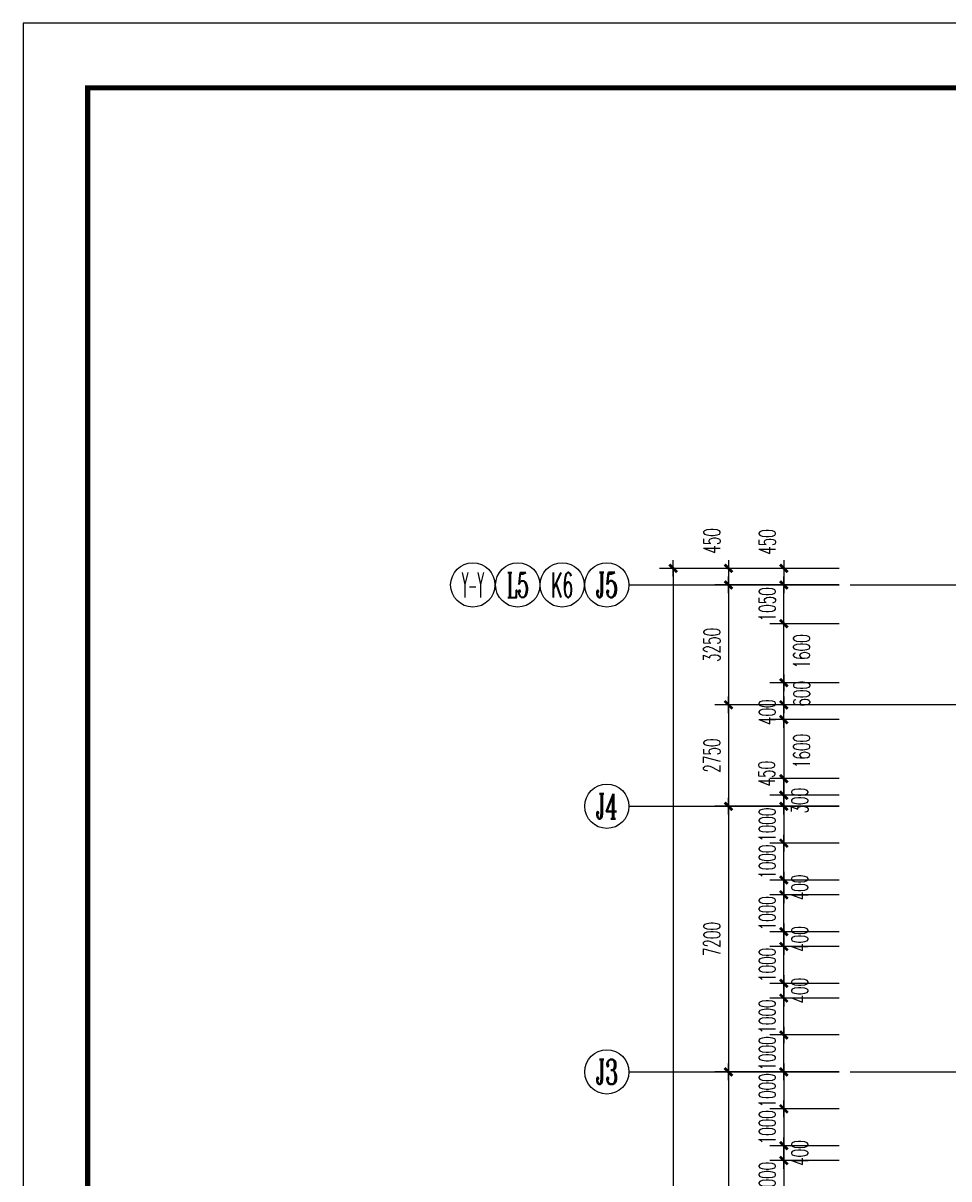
# Model space of a CAD drawing. Extents: x 1575758 to 1999219, y -897052 to -636879.
# Drawn here: x 1719245 to 1744357, y -780073 to -748741 of the extents above; entities that cross this region are included whole.
import ezdxf
from ezdxf.enums import TextEntityAlignment as Align

# ---------------------------------------------------------------- set-up
doc = ezdxf.new("R2010")
doc.units = 0
doc.header["$LTSCALE"] = 1500
doc.header["$MEASUREMENT"] = 0
doc.layers.get('0').update_dxf_attribs({"linetype": 'CONTINUOUS', "lineweight": 5})
doc.layers.get('DEFPOINTS').update_dxf_attribs({"linetype": 'CONTINUOUS', "lineweight": 5})
for name, color, linetype, lineweight in [('AXIS', 7, 'CONTINUOUS', 5), ('AXIS_TEXT', 7, 'CONTINUOUS', 5), ('PUB_DIM', 7, 'CONTINUOUS', 5)]:
    doc.layers.add(name, color=color, linetype=linetype, lineweight=lineweight)
doc.styles.add('COMPLEX', font='COMPLEX')
doc.styles.add('DIM_FONT', font='romans.shx', dxfattribs={"width": 0.6})
doc.dimstyles.new('NORMAL', dxfattribs={"dimscale": 1.5, "dimtxt": 300, "dimasz": 1, "dimexe": 250, "dimexo": 300, "dimgap": 150, "dimtad": 1, "dimdec": 0, "dimdsep": 46, "dimtxsty": 'DIM_FONT', "dimblk1": '_DIMX', "dimblk2": '_DIMX', "dimsah": 1, "dimcen": 2.5, "dimdle": 0.3, "dimclrd": 256, "dimclre": 256, "dimclrt": 256, "dimadec": 0, "dimazin": 0, "dimtfac": 1, "dimtdec": 0, "dimtix": 1, "dimtmove": 2, "dimatfit": 3, "dimldrblk": '_DIMX', "dimfxl": 1, "dimtvp": 1, "dimtolj": 1, "dimtzin": 0, "dimlwd": -1, "dimlwe": -1, "dimarcsym": 0})

# ---------------------------------------------------------------- blocks, each defined once
blk = doc.blocks.new('_AXISO')
blk.add_circle((0, 0), 0.5)
at = {"layer": 'AXIS_TEXT', "style": 'COMPLEX', "width": 1.041667}
blk.add_attdef('A', text='', height=0.56, dxfattribs=at).set_placement((-0.25, -0.28), (0.25, -0.28), align=Align.FIT)
blk = doc.blocks.new('_DIMX')
blk.add_line((-150, 0), (150, 0))
at = {"const_width": 50}
blk.add_lwpolyline([(-70, -70), (70, 70)], dxfattribs=at)
blk = doc.blocks.new('*D2069')
at = {"layer": 'DEFPOINTS', "color": 0, "lineweight": 5}
for p in [(1741829, -763972), (1738379, -767222), (1741829, -767222)]:
    blk.add_point(p, dxfattribs=at)
at = {"layer": 'PUB_DIM'}
for p, q in [((1741379, -763972), (1738004, -763972)), ((1738379, -763974), (1738379, -767221)), ((1741379, -767222), (1738004, -767222))]:
    blk.add_line(p, q, dxfattribs=at)
at = {"layer": 'PUB_DIM', "xscale": 1.5, "yscale": 1.5, "zscale": 1.5}
for p, rotation in [((1738379, -763972), 90), ((1738379, -767222), 270)]:
    blk.add_blockref('_DIMX', p, dxfattribs=dict(at, rotation=rotation))
at = {"layer": 'PUB_DIM', "insert": (1737929, -765597), "char_height": 450, "attachment_point": 5, "rotation": 90, "style": 'DIM_FONT'}
blk.add_mtext('\\A1;3250', dxfattribs=at)
blk = doc.blocks.new('*D2070')
at = {"layer": 'DEFPOINTS', "color": 0, "lineweight": 5}
for p in [(1741829, -769972), (1738379, -777172), (1741829, -777172)]:
    blk.add_point(p, dxfattribs=at)
at = {"layer": 'PUB_DIM'}
for p, q in [((1741379, -769972), (1738004, -769972)), ((1738379, -769974), (1738379, -777171)), ((1741379, -777172), (1738004, -777172))]:
    blk.add_line(p, q, dxfattribs=at)
at = {"layer": 'PUB_DIM', "xscale": 1.5, "yscale": 1.5, "zscale": 1.5}
for p, rotation in [((1738379, -769972), 90), ((1738379, -777172), 270)]:
    blk.add_blockref('_DIMX', p, dxfattribs=dict(at, rotation=rotation))
at = {"layer": 'PUB_DIM', "insert": (1737929, -773572), "char_height": 450, "attachment_point": 5, "rotation": 90, "style": 'DIM_FONT'}
blk.add_mtext('\\A1;7200', dxfattribs=at)
blk = doc.blocks.new('*D2071')
at = {"layer": 'DEFPOINTS', "color": 0, "lineweight": 5}
for p in [(1741829, -777172), (1738379, -784372), (1741829, -784372)]:
    blk.add_point(p, dxfattribs=at)
at = {"layer": 'PUB_DIM'}
for p, q in [((1741379, -777172), (1738004, -777172)), ((1738379, -777174), (1738379, -784371)), ((1741379, -784372), (1738004, -784372))]:
    blk.add_line(p, q, dxfattribs=at)
at = {"layer": 'PUB_DIM', "xscale": 1.5, "yscale": 1.5, "zscale": 1.5}
for p, rotation in [((1738379, -777172), 90), ((1738379, -784372), 270)]:
    blk.add_blockref('_DIMX', p, dxfattribs=dict(at, rotation=rotation))
at = {"layer": 'PUB_DIM', "insert": (1737929, -780772), "char_height": 450, "attachment_point": 5, "rotation": 90, "style": 'DIM_FONT'}
blk.add_mtext('\\A1;7200', dxfattribs=at)
blk = doc.blocks.new('*D2079')
at = {"layer": 'DEFPOINTS', "color": 0, "lineweight": 5}
for p in [(1741829, -767622), (1739879, -769222), (1741829, -769222)]:
    blk.add_point(p, dxfattribs=at)
at = {"layer": 'PUB_DIM'}
for p, q in [((1741379, -767622), (1739504, -767622)), ((1739879, -767624), (1739879, -769221)), ((1741379, -769222), (1739504, -769222))]:
    blk.add_line(p, q, dxfattribs=at)
at = {"layer": 'PUB_DIM', "xscale": 1.5, "yscale": 1.5, "zscale": 1.5}
for p, rotation in [((1739879, -767622), 90), ((1739879, -769222), 270)]:
    blk.add_blockref('_DIMX', p, dxfattribs=dict(at, rotation=rotation))
at = {"layer": 'PUB_DIM', "insert": (1740361, -768472), "char_height": 450, "attachment_point": 5, "rotation": 90, "style": 'DIM_FONT'}
blk.add_mtext('\\A1;1600', dxfattribs=at)
blk = doc.blocks.new('*D2080')
at = {"layer": 'DEFPOINTS', "color": 0, "lineweight": 5}
for p in [(1741829, -763522), (1739879, -763972), (1741829, -763972)]:
    blk.add_point(p, dxfattribs=at)
at = {"layer": 'PUB_DIM'}
for p, q in [((1741379, -763522), (1739504, -763522)), ((1739879, -763521), (1739879, -763519)), ((1739879, -763522), (1739879, -763972)), ((1741379, -763972), (1739504, -763972)), ((1739879, -763974), (1739879, -763975))]:
    blk.add_line(p, q, dxfattribs=at)
at = {"layer": 'PUB_DIM', "xscale": 1.5, "yscale": 1.5, "zscale": 1.5}
for p, rotation in [((1739879, -763522), 270), ((1739879, -763972), 90)]:
    blk.add_blockref('_DIMX', p, dxfattribs=dict(at, rotation=rotation))
at = {"layer": 'PUB_DIM', "insert": (1739429, -762807), "char_height": 450, "attachment_point": 5, "rotation": 90, "style": 'DIM_FONT'}
blk.add_mtext('\\A1;450', dxfattribs=at)
blk = doc.blocks.new('*D2081')
at = {"layer": 'DEFPOINTS', "color": 0, "lineweight": 5}
for p in [(1739879, -769222), (1741829, -769222), (1741829, -769672)]:
    blk.add_point(p, dxfattribs=at)
at = {"layer": 'PUB_DIM'}
for p, q in [((1741379, -769222), (1739504, -769222)), ((1739879, -769221), (1739879, -769219)), ((1739879, -769672), (1739879, -769222)), ((1741379, -769672), (1739504, -769672)), ((1739879, -769674), (1739879, -769675))]:
    blk.add_line(p, q, dxfattribs=at)
at = {"layer": 'PUB_DIM', "xscale": 1.5, "yscale": 1.5, "zscale": 1.5}
for p, rotation in [((1739879, -769222), 270), ((1739879, -769672), 90)]:
    blk.add_blockref('_DIMX', p, dxfattribs=dict(at, rotation=rotation))
at = {"layer": 'PUB_DIM', "insert": (1739414, -769089), "char_height": 450, "attachment_point": 5, "rotation": 90, "style": 'DIM_FONT'}
blk.add_mtext('\\A1;450', dxfattribs=at)
blk = doc.blocks.new('*D2085')
at = {"layer": 'DEFPOINTS', "color": 0, "lineweight": 5}
for p in [(1739879, -767222), (1741829, -767222), (1741829, -767622)]:
    blk.add_point(p, dxfattribs=at)
at = {"layer": 'PUB_DIM'}
for p, q in [((1741379, -767222), (1739504, -767222)), ((1739879, -767221), (1739879, -767219)), ((1739879, -767622), (1739879, -767222)), ((1741379, -767622), (1739504, -767622)), ((1739879, -767624), (1739879, -767625))]:
    blk.add_line(p, q, dxfattribs=at)
at = {"layer": 'PUB_DIM', "xscale": 1.5, "yscale": 1.5, "zscale": 1.5}
for p, rotation in [((1739879, -767222), 270), ((1739879, -767622), 90)]:
    blk.add_blockref('_DIMX', p, dxfattribs=dict(at, rotation=rotation))
at = {"layer": 'PUB_DIM', "insert": (1739429, -767422), "char_height": 450, "attachment_point": 5, "rotation": 90, "style": 'DIM_FONT'}
blk.add_mtext('\\A1;400', dxfattribs=at)
blk = doc.blocks.new('*D2086')
at = {"layer": 'DEFPOINTS', "color": 0, "lineweight": 5}
for p in [(1741829, -769672), (1739879, -769972), (1741829, -769972)]:
    blk.add_point(p, dxfattribs=at)
at = {"layer": 'PUB_DIM'}
for p, q in [((1741379, -769672), (1739504, -769672)), ((1739879, -769671), (1739879, -769669)), ((1739879, -769672), (1739879, -769972)), ((1741379, -769972), (1739504, -769972)), ((1739879, -769974), (1739879, -769975))]:
    blk.add_line(p, q, dxfattribs=at)
at = {"layer": 'PUB_DIM', "xscale": 1.5, "yscale": 1.5, "zscale": 1.5}
for p, rotation in [((1739879, -769672), 270), ((1739879, -769972), 90)]:
    blk.add_blockref('_DIMX', p, dxfattribs=dict(at, rotation=rotation))
at = {"layer": 'PUB_DIM', "insert": (1740311, -769822), "char_height": 450, "attachment_point": 5, "rotation": 90, "style": 'DIM_FONT'}
blk.add_mtext('\\A1;300', dxfattribs=at)
blk = doc.blocks.new('*D2094')
at = {"layer": 'DEFPOINTS', "color": 0, "lineweight": 5}
for p in [(1739879, -765022), (1741829, -765022), (1741829, -766622)]:
    blk.add_point(p, dxfattribs=at)
at = {"layer": 'PUB_DIM'}
for p, q in [((1741379, -765022), (1739504, -765022)), ((1739879, -766621), (1739879, -765024)), ((1741379, -766622), (1739504, -766622))]:
    blk.add_line(p, q, dxfattribs=at)
at = {"layer": 'PUB_DIM', "xscale": 1.5, "yscale": 1.5, "zscale": 1.5}
for p, rotation in [((1739879, -765022), 90), ((1739879, -766622), 270)]:
    blk.add_blockref('_DIMX', p, dxfattribs=dict(at, rotation=rotation))
at = {"layer": 'PUB_DIM', "insert": (1740361, -765772), "char_height": 450, "attachment_point": 5, "rotation": 90, "style": 'DIM_FONT'}
blk.add_mtext('\\A1;1600', dxfattribs=at)
blk = doc.blocks.new('*D2095')
at = {"layer": 'DEFPOINTS', "color": 0, "lineweight": 5}
for p in [(1739879, -770972), (1741829, -770972), (1741829, -771972)]:
    blk.add_point(p, dxfattribs=at)
at = {"layer": 'PUB_DIM'}
for p, q in [((1741379, -770972), (1739504, -770972)), ((1739879, -770971), (1739879, -770969)), ((1739879, -771972), (1739879, -770972)), ((1741379, -771972), (1739504, -771972)), ((1739879, -771974), (1739879, -771975))]:
    blk.add_line(p, q, dxfattribs=at)
at = {"layer": 'PUB_DIM', "xscale": 1.5, "yscale": 1.5, "zscale": 1.5}
for p, rotation in [((1739879, -770972), 270), ((1739879, -771972), 90)]:
    blk.add_blockref('_DIMX', p, dxfattribs=dict(at, rotation=rotation))
at = {"layer": 'PUB_DIM', "insert": (1739429, -771472), "char_height": 450, "attachment_point": 5, "rotation": 90, "style": 'DIM_FONT'}
blk.add_mtext('\\A1;1000', dxfattribs=at)
blk = doc.blocks.new('*D2096')
at = {"layer": 'DEFPOINTS', "color": 0, "lineweight": 5}
for p in [(1739879, -771972), (1741829, -771972), (1741829, -772372)]:
    blk.add_point(p, dxfattribs=at)
at = {"layer": 'PUB_DIM'}
for p, q in [((1741379, -771972), (1739504, -771972)), ((1739879, -771971), (1739879, -771969)), ((1739879, -772372), (1739879, -771972)), ((1741379, -772372), (1739504, -772372)), ((1739879, -772374), (1739879, -772375))]:
    blk.add_line(p, q, dxfattribs=at)
at = {"layer": 'PUB_DIM', "xscale": 1.5, "yscale": 1.5, "zscale": 1.5}
for p, rotation in [((1739879, -771972), 270), ((1739879, -772372), 90)]:
    blk.add_blockref('_DIMX', p, dxfattribs=dict(at, rotation=rotation))
at = {"layer": 'PUB_DIM', "insert": (1740311, -772172), "char_height": 450, "attachment_point": 5, "rotation": 90, "style": 'DIM_FONT'}
blk.add_mtext('\\A1;400', dxfattribs=at)
blk = doc.blocks.new('*D2097')
at = {"layer": 'DEFPOINTS', "color": 0, "lineweight": 5}
for p in [(1739879, -776172), (1741829, -776172), (1741829, -777172)]:
    blk.add_point(p, dxfattribs=at)
at = {"layer": 'PUB_DIM'}
for p, q in [((1741379, -776172), (1739504, -776172)), ((1739879, -776170), (1739879, -776169)), ((1739879, -777172), (1739879, -776172)), ((1741379, -777172), (1739504, -777172)), ((1739879, -777174), (1739879, -777175))]:
    blk.add_line(p, q, dxfattribs=at)
at = {"layer": 'PUB_DIM', "xscale": 1.5, "yscale": 1.5, "zscale": 1.5}
for p, rotation in [((1739879, -776172), 270), ((1739879, -777172), 90)]:
    blk.add_blockref('_DIMX', p, dxfattribs=dict(at, rotation=rotation))
at = {"layer": 'PUB_DIM', "insert": (1739429, -776672), "char_height": 450, "attachment_point": 5, "rotation": 90, "style": 'DIM_FONT'}
blk.add_mtext('\\A1;1000', dxfattribs=at)
blk = doc.blocks.new('*D2098')
at = {"layer": 'DEFPOINTS', "color": 0, "lineweight": 5}
for p in [(1739879, -763972), (1741829, -763972), (1741829, -765022)]:
    blk.add_point(p, dxfattribs=at)
at = {"layer": 'PUB_DIM'}
for p, q in [((1741379, -763972), (1739504, -763972)), ((1739879, -763971), (1739879, -763969)), ((1739879, -765022), (1739879, -763972)), ((1741379, -765022), (1739504, -765022)), ((1739879, -765024), (1739879, -765025))]:
    blk.add_line(p, q, dxfattribs=at)
at = {"layer": 'PUB_DIM', "xscale": 1.5, "yscale": 1.5, "zscale": 1.5}
for p, rotation in [((1739879, -763972), 270), ((1739879, -765022), 90)]:
    blk.add_blockref('_DIMX', p, dxfattribs=dict(at, rotation=rotation))
at = {"layer": 'PUB_DIM', "insert": (1739429, -764497), "char_height": 450, "attachment_point": 5, "rotation": 90, "style": 'DIM_FONT'}
blk.add_mtext('\\A1;1050', dxfattribs=at)
blk = doc.blocks.new('*D2099')
at = {"layer": 'DEFPOINTS', "color": 0, "lineweight": 5}
for p in [(1741379, -763522), (1736879, -821122), (1741379, -821122)]:
    blk.add_point(p, dxfattribs=at)
at = {"layer": 'PUB_DIM'}
for p, q in [((1740929, -763522), (1736504, -763522)), ((1736879, -763524), (1736879, -821121)), ((1740929, -821122), (1736504, -821122))]:
    blk.add_line(p, q, dxfattribs=at)
at = {"layer": 'PUB_DIM', "xscale": 1.5, "yscale": 1.5, "zscale": 1.5}
for p, rotation in [((1736879, -763522), 90), ((1736879, -821122), 270)]:
    blk.add_blockref('_DIMX', p, dxfattribs=dict(at, rotation=rotation))
at = {"layer": 'PUB_DIM', "insert": (1736429, -792322), "char_height": 450, "attachment_point": 5, "rotation": 90, "style": 'DIM_FONT'}
blk.add_mtext('\\A1;57600', dxfattribs=at)
blk = doc.blocks.new('*D2100')
at = {"layer": 'DEFPOINTS', "color": 0, "lineweight": 5}
for p in [(1740329, -763522), (1738379, -763972), (1740329, -763972)]:
    blk.add_point(p, dxfattribs=at)
at = {"layer": 'PUB_DIM'}
for p, q in [((1739879, -763522), (1738004, -763522)), ((1738379, -763521), (1738379, -763519)), ((1738379, -763522), (1738379, -763972)), ((1739879, -763972), (1738004, -763972)), ((1738379, -763974), (1738379, -763975))]:
    blk.add_line(p, q, dxfattribs=at)
at = {"layer": 'PUB_DIM', "xscale": 1.5, "yscale": 1.5, "zscale": 1.5}
for p, rotation in [((1738379, -763522), 270), ((1738379, -763972), 90)]:
    blk.add_blockref('_DIMX', p, dxfattribs=dict(at, rotation=rotation))
at = {"layer": 'PUB_DIM', "insert": (1737929, -762778), "char_height": 450, "attachment_point": 5, "rotation": 90, "style": 'DIM_FONT'}
blk.add_mtext('\\A1;450', dxfattribs=at)
blk = doc.blocks.new('*D2113')
at = {"layer": 'DEFPOINTS', "color": 0, "lineweight": 5}
for p in [(1741829, -769972), (1739879, -770972), (1741829, -770972)]:
    blk.add_point(p, dxfattribs=at)
at = {"layer": 'PUB_DIM'}
for p, q in [((1741379, -769972), (1739504, -769972)), ((1739879, -769971), (1739879, -769969)), ((1739879, -769972), (1739879, -770972)), ((1741379, -770972), (1739504, -770972)), ((1739879, -770974), (1739879, -770975))]:
    blk.add_line(p, q, dxfattribs=at)
at = {"layer": 'PUB_DIM', "xscale": 1.5, "yscale": 1.5, "zscale": 1.5}
for p, rotation in [((1739879, -769972), 270), ((1739879, -770972), 90)]:
    blk.add_blockref('_DIMX', p, dxfattribs=dict(at, rotation=rotation))
at = {"layer": 'PUB_DIM', "insert": (1739429, -770472), "char_height": 450, "attachment_point": 5, "rotation": 90, "style": 'DIM_FONT'}
blk.add_mtext('\\A1;1000', dxfattribs=at)
blk = doc.blocks.new('*D2114')
at = {"layer": 'DEFPOINTS', "color": 0, "lineweight": 5}
for p in [(1739879, -772372), (1741829, -772372), (1741829, -773372)]:
    blk.add_point(p, dxfattribs=at)
at = {"layer": 'PUB_DIM'}
for p, q in [((1741379, -772372), (1739504, -772372)), ((1739879, -772371), (1739879, -772369)), ((1739879, -773372), (1739879, -772372)), ((1741379, -773372), (1739504, -773372)), ((1739879, -773374), (1739879, -773375))]:
    blk.add_line(p, q, dxfattribs=at)
at = {"layer": 'PUB_DIM', "xscale": 1.5, "yscale": 1.5, "zscale": 1.5}
for p, rotation in [((1739879, -772372), 270), ((1739879, -773372), 90)]:
    blk.add_blockref('_DIMX', p, dxfattribs=dict(at, rotation=rotation))
at = {"layer": 'PUB_DIM', "insert": (1739429, -772872), "char_height": 450, "attachment_point": 5, "rotation": 90, "style": 'DIM_FONT'}
blk.add_mtext('\\A1;1000', dxfattribs=at)
blk = doc.blocks.new('*D2115')
at = {"layer": 'DEFPOINTS', "color": 0, "lineweight": 5}
for p in [(1739879, -773372), (1741829, -773372), (1741829, -773772)]:
    blk.add_point(p, dxfattribs=at)
at = {"layer": 'PUB_DIM'}
for p, q in [((1741379, -773372), (1739504, -773372)), ((1739879, -773371), (1739879, -773369)), ((1739879, -773772), (1739879, -773372)), ((1741379, -773772), (1739504, -773772)), ((1739879, -773774), (1739879, -773775))]:
    blk.add_line(p, q, dxfattribs=at)
at = {"layer": 'PUB_DIM', "xscale": 1.5, "yscale": 1.5, "zscale": 1.5}
for p, rotation in [((1739879, -773372), 270), ((1739879, -773772), 90)]:
    blk.add_blockref('_DIMX', p, dxfattribs=dict(at, rotation=rotation))
at = {"layer": 'PUB_DIM', "insert": (1740311, -773572), "char_height": 450, "attachment_point": 5, "rotation": 90, "style": 'DIM_FONT'}
blk.add_mtext('\\A1;400', dxfattribs=at)
blk = doc.blocks.new('*D2116')
at = {"layer": 'DEFPOINTS', "color": 0, "lineweight": 5}
for p in [(1739879, -773772), (1741829, -773772), (1741829, -774772)]:
    blk.add_point(p, dxfattribs=at)
at = {"layer": 'PUB_DIM'}
for p, q in [((1741379, -773772), (1739504, -773772)), ((1739879, -773771), (1739879, -773769)), ((1739879, -774772), (1739879, -773772)), ((1741379, -774772), (1739504, -774772)), ((1739879, -774774), (1739879, -774775))]:
    blk.add_line(p, q, dxfattribs=at)
at = {"layer": 'PUB_DIM', "xscale": 1.5, "yscale": 1.5, "zscale": 1.5}
for p, rotation in [((1739879, -773772), 270), ((1739879, -774772), 90)]:
    blk.add_blockref('_DIMX', p, dxfattribs=dict(at, rotation=rotation))
at = {"layer": 'PUB_DIM', "insert": (1739429, -774272), "char_height": 450, "attachment_point": 5, "rotation": 90, "style": 'DIM_FONT'}
blk.add_mtext('\\A1;1000', dxfattribs=at)
blk = doc.blocks.new('*D2117')
at = {"layer": 'DEFPOINTS', "color": 0, "lineweight": 5}
for p in [(1739879, -774772), (1741829, -774772), (1741829, -775172)]:
    blk.add_point(p, dxfattribs=at)
at = {"layer": 'PUB_DIM'}
for p, q in [((1741379, -774772), (1739504, -774772)), ((1739879, -774771), (1739879, -774769)), ((1739879, -775172), (1739879, -774772)), ((1741379, -775172), (1739504, -775172)), ((1739879, -775174), (1739879, -775175))]:
    blk.add_line(p, q, dxfattribs=at)
at = {"layer": 'PUB_DIM', "xscale": 1.5, "yscale": 1.5, "zscale": 1.5}
for p, rotation in [((1739879, -774772), 270), ((1739879, -775172), 90)]:
    blk.add_blockref('_DIMX', p, dxfattribs=dict(at, rotation=rotation))
at = {"layer": 'PUB_DIM', "insert": (1740311, -774972), "char_height": 450, "attachment_point": 5, "rotation": 90, "style": 'DIM_FONT'}
blk.add_mtext('\\A1;400', dxfattribs=at)
blk = doc.blocks.new('*D2118')
at = {"layer": 'DEFPOINTS', "color": 0, "lineweight": 5}
for p in [(1739879, -775172), (1741829, -775172), (1741829, -776172)]:
    blk.add_point(p, dxfattribs=at)
at = {"layer": 'PUB_DIM'}
for p, q in [((1741379, -775172), (1739504, -775172)), ((1739879, -775171), (1739879, -775169)), ((1739879, -776172), (1739879, -775172)), ((1741379, -776172), (1739504, -776172)), ((1739879, -776173), (1739879, -776175))]:
    blk.add_line(p, q, dxfattribs=at)
at = {"layer": 'PUB_DIM', "xscale": 1.5, "yscale": 1.5, "zscale": 1.5}
for p, rotation in [((1739879, -775172), 270), ((1739879, -776172), 90)]:
    blk.add_blockref('_DIMX', p, dxfattribs=dict(at, rotation=rotation))
at = {"layer": 'PUB_DIM', "insert": (1739429, -775672), "char_height": 450, "attachment_point": 5, "rotation": 90, "style": 'DIM_FONT'}
blk.add_mtext('\\A1;1000', dxfattribs=at)
blk = doc.blocks.new('*D2121')
at = {"layer": 'DEFPOINTS', "color": 0, "lineweight": 5}
for p in [(1741829, -777172), (1739879, -778173), (1741829, -778173)]:
    blk.add_point(p, dxfattribs=at)
at = {"layer": 'PUB_DIM'}
for p, q in [((1741379, -777172), (1739504, -777172)), ((1739879, -777171), (1739879, -777169)), ((1739879, -777172), (1739879, -778173)), ((1741379, -778173), (1739504, -778173)), ((1739879, -778174), (1739879, -778176))]:
    blk.add_line(p, q, dxfattribs=at)
at = {"layer": 'PUB_DIM', "xscale": 1.5, "yscale": 1.5, "zscale": 1.5}
for p, rotation in [((1739879, -777172), 270), ((1739879, -778173), 90)]:
    blk.add_blockref('_DIMX', p, dxfattribs=dict(at, rotation=rotation))
at = {"layer": 'PUB_DIM', "insert": (1739429, -777673), "char_height": 450, "attachment_point": 5, "rotation": 90, "style": 'DIM_FONT'}
blk.add_mtext('\\A1;1000', dxfattribs=at)
blk = doc.blocks.new('*D2125')
at = {"layer": 'DEFPOINTS', "color": 0, "lineweight": 5}
for p in [(1741829, -779573), (1739879, -780573), (1741829, -780573)]:
    blk.add_point(p, dxfattribs=at)
at = {"layer": 'PUB_DIM'}
for p, q in [((1741379, -779573), (1739504, -779573)), ((1739879, -779571), (1739879, -779570)), ((1739879, -779573), (1739879, -780573)), ((1741379, -780573), (1739504, -780573)), ((1739879, -780574), (1739879, -780576))]:
    blk.add_line(p, q, dxfattribs=at)
at = {"layer": 'PUB_DIM', "xscale": 1.5, "yscale": 1.5, "zscale": 1.5}
for p, rotation in [((1739879, -779573), 270), ((1739879, -780573), 90)]:
    blk.add_blockref('_DIMX', p, dxfattribs=dict(at, rotation=rotation))
at = {"layer": 'PUB_DIM', "insert": (1739429, -780073), "char_height": 450, "attachment_point": 5, "rotation": 90, "style": 'DIM_FONT'}
blk.add_mtext('\\A1;1000', dxfattribs=at)
blk = doc.blocks.new('*D2126')
at = {"layer": 'DEFPOINTS', "color": 0, "lineweight": 5}
for p in [(1741829, -779173), (1739879, -779573), (1741829, -779573)]:
    blk.add_point(p, dxfattribs=at)
at = {"layer": 'PUB_DIM'}
for p, q in [((1741379, -779173), (1739504, -779173)), ((1739879, -779171), (1739879, -779170)), ((1739879, -779173), (1739879, -779573)), ((1741379, -779573), (1739504, -779573)), ((1739879, -779574), (1739879, -779576))]:
    blk.add_line(p, q, dxfattribs=at)
at = {"layer": 'PUB_DIM', "xscale": 1.5, "yscale": 1.5, "zscale": 1.5}
for p, rotation in [((1739879, -779173), 270), ((1739879, -779573), 90)]:
    blk.add_blockref('_DIMX', p, dxfattribs=dict(at, rotation=rotation))
at = {"layer": 'PUB_DIM', "insert": (1740311, -779373), "char_height": 450, "attachment_point": 5, "rotation": 90, "style": 'DIM_FONT'}
blk.add_mtext('\\A1;400', dxfattribs=at)
blk = doc.blocks.new('*D2127')
at = {"layer": 'DEFPOINTS', "color": 0, "lineweight": 5}
for p in [(1741829, -778173), (1739879, -779173), (1741829, -779173)]:
    blk.add_point(p, dxfattribs=at)
at = {"layer": 'PUB_DIM'}
for p, q in [((1741379, -778173), (1739504, -778173)), ((1739879, -778171), (1739879, -778170)), ((1739879, -778173), (1739879, -779173)), ((1741379, -779173), (1739504, -779173)), ((1739879, -779174), (1739879, -779176))]:
    blk.add_line(p, q, dxfattribs=at)
at = {"layer": 'PUB_DIM', "xscale": 1.5, "yscale": 1.5, "zscale": 1.5}
for p, rotation in [((1739879, -778173), 270), ((1739879, -779173), 90)]:
    blk.add_blockref('_DIMX', p, dxfattribs=dict(at, rotation=rotation))
at = {"layer": 'PUB_DIM', "insert": (1739429, -778673), "char_height": 450, "attachment_point": 5, "rotation": 90, "style": 'DIM_FONT'}
blk.add_mtext('\\A1;1000', dxfattribs=at)
blk = doc.blocks.new('*D2280')
at = {"layer": 'DEFPOINTS', "color": 0, "lineweight": 5}
for p in [(1741829, -767222), (1738379, -769972), (1741829, -769972)]:
    blk.add_point(p, dxfattribs=at)
at = {"layer": 'PUB_DIM'}
for p, q in [((1741379, -767222), (1738004, -767222)), ((1738379, -767224), (1738379, -769971)), ((1741379, -769972), (1738004, -769972))]:
    blk.add_line(p, q, dxfattribs=at)
at = {"layer": 'PUB_DIM', "xscale": 1.5, "yscale": 1.5, "zscale": 1.5}
for p, rotation in [((1738379, -767222), 90), ((1738379, -769972), 270)]:
    blk.add_blockref('_DIMX', p, dxfattribs=dict(at, rotation=rotation))
at = {"layer": 'PUB_DIM', "insert": (1737929, -768597), "char_height": 450, "attachment_point": 5, "rotation": 90, "style": 'DIM_FONT'}
blk.add_mtext('\\A1;2750', dxfattribs=at)
blk = doc.blocks.new('*D2281')
at = {"layer": 'DEFPOINTS', "color": 0, "lineweight": 5}
for p in [(1739879, -766622), (1741829, -766622), (1741829, -767222)]:
    blk.add_point(p, dxfattribs=at)
at = {"layer": 'PUB_DIM'}
for p, q in [((1741379, -766622), (1739504, -766622)), ((1739879, -767221), (1739879, -766624)), ((1741379, -767222), (1739504, -767222))]:
    blk.add_line(p, q, dxfattribs=at)
at = {"layer": 'PUB_DIM', "xscale": 1.5, "yscale": 1.5, "zscale": 1.5}
for p, rotation in [((1739879, -766622), 90), ((1739879, -767222), 270)]:
    blk.add_blockref('_DIMX', p, dxfattribs=dict(at, rotation=rotation))
at = {"layer": 'PUB_DIM', "insert": (1740367, -766924), "char_height": 450, "attachment_point": 5, "rotation": 90, "style": 'DIM_FONT'}
blk.add_mtext('\\A1;600', dxfattribs=at)

msp = doc.modelspace()

# ---------------------------------------------------------------- linework, layer by layer
at = {"layer": 'AXIS', "color": 250}
msp.add_lwpolyline([(1719244.9, -748740.9), (1719244.9, -850054.3), (1855965.4, -850054.3), (1855965.4, -748740.9)], close=True, dxfattribs=at)
at = {"layer": 'AXIS', "color": 0, "const_width": 140.2}
msp.add_lwpolyline([(1720997.7, -750493.7), (1720997.7, -848301.5), (1854212.6, -848301.5), (1854212.6, -750493.7)], close=True, dxfattribs=at)
at = {"layer": 'PUB_DIM'}
for p, q in [((1735678.9, -763972.3), (1741378.9, -763972.3)), ((1741678.9, -763972.3), (1772636.2, -763972.3)), ((1754894.7, -767220.7), (1739637, -767219.3)), ((1735678.9, -769972.3), (1741378.9, -769972.3)), ((1735678.9, -769972.3), (1741378.9, -769972.3)), ((1735678.9, -777172.3), (1741378.9, -777172.3)), ((1741678.9, -777172.3), (1772636.2, -777172.3))]:
    msp.add_line(p, q, dxfattribs=at)

# ---------------------------------------------------------------- block references
ref = msp.add_blockref('_AXISO', (1731442.2, -763972.3), dxfattribs=dict(at, xscale=1200, yscale=1200, zscale=1200))
ref.add_attrib('A', 'Y-Y', dxfattribs={"layer": 'AXIS_TEXT', "height": 672, "style": 'COMPLEX', "width": 0.284091}).set_placement((1731142.2, -764308.3), (1731742.2, -764308.3), align=Align.FIT)
ref = msp.add_blockref('_AXISO', (1731442.2, -763972.3), dxfattribs=dict(at, xscale=1200, yscale=1200, zscale=1200))
ref.add_attrib('A', 'Y-Y', dxfattribs={"layer": 'AXIS_TEXT', "height": 672, "style": 'COMPLEX', "width": 0.284091}).set_placement((1731142.2, -764308.3), (1731742.2, -764308.3), align=Align.FIT)
ref = msp.add_blockref('_AXISO', (1732661, -763972.3), dxfattribs=dict(at, xscale=1200, yscale=1200, zscale=1200))
ref.add_attrib('A', 'L5', dxfattribs={"layer": 'AXIS_TEXT', "height": 672, "style": 'COMPLEX', "width": 0.585938}).set_placement((1732361, -764308.3), (1732961, -764308.3), align=Align.FIT)
ref = msp.add_blockref('_AXISO', (1733867.8, -763972.3), dxfattribs=dict(at, xscale=1200, yscale=1200, zscale=1200))
ref.add_attrib('A', 'K6', dxfattribs={"layer": 'AXIS_TEXT', "height": 672, "style": 'COMPLEX', "width": 0.520833}).set_placement((1733567.8, -764308.3), (1734167.8, -764308.3), align=Align.FIT)
ref = msp.add_blockref('_AXISO', (1735078.9, -763972.3), dxfattribs=dict(at, xscale=1200, yscale=1200, zscale=1200))
ref.add_attrib('A', 'J5', dxfattribs={"layer": 'AXIS_TEXT', "height": 672, "style": 'COMPLEX', "width": 0.646552}).set_placement((1734778.9, -764308.3), (1735378.9, -764308.3), align=Align.FIT)
ref = msp.add_blockref('_AXISO', (1735078.9, -769972.3), dxfattribs=dict(at, xscale=1200, yscale=1200, zscale=1200))
ref.add_attrib('A', 'J4', dxfattribs={"layer": 'AXIS_TEXT', "height": 672, "style": 'COMPLEX', "width": 0.604839}).set_placement((1734778.9, -770308.3), (1735378.9, -770308.3), align=Align.FIT)
ref = msp.add_blockref('_AXISO', (1735078.9, -777172.3), dxfattribs=dict(at, xscale=1200, yscale=1200, zscale=1200))
ref.add_attrib('A', 'J3', dxfattribs={"layer": 'AXIS_TEXT', "height": 672, "style": 'COMPLEX', "width": 0.646552}).set_placement((1734778.9, -777508.3), (1735378.9, -777508.3), align=Align.FIT)

# ---------------------------------------------------------------- dimensions: what is measured, and where the dimension line sits
for base, p1, p2, angle, picture, middle in [((1738378.9, -763972.3), (1740328.9, -763522.2), (1740328.9, -763972.3), 270, '*D2100', (1737928.9, -762777.8)), ((1739878.9, -763972.3), (1741828.9, -763522.2), (1741828.9, -763972.3), 270, '*D2080', (1739428.9, -762806.8)), ((1739878.9, -765022.2), (1741828.9, -766622.3), (1741828.9, -765022.2), 90, '*D2094', (1740360.9, -765772.2)), ((1739878.9, -766622.3), (1741828.9, -767222.4), (1741828.9, -766622.3), 90, '*D2281', (1740367.1, -766923.8)), ((1739878.9, -769222.3), (1741828.9, -767622.3), (1741828.9, -769222.3), 270, '*D2079', (1740360.9, -768472.3)), ((1739878.9, -769222.3), (1741828.9, -769672.3), (1741828.9, -769222.3), 90, '*D2081', (1739414.5, -769089.5)), ((1739878.9, -769972.3), (1741828.9, -769672.3), (1741828.9, -769972.3), 270, '*D2086', (1740310.9, -769822.3)), ((1739878.9, -771972.2), (1741828.9, -772372.2), (1741828.9, -771972.2), 90, '*D2096', (1740310.9, -772172.2)), ((1739878.9, -773372.1), (1741828.9, -773772.1), (1741828.9, -773372.1), 90, '*D2115', (1740310.9, -773572.1)), ((1739878.9, -774772.1), (1741828.9, -775172), (1741828.9, -774772.1), 90, '*D2117', (1740310.9, -774972)), ((1739878.9, -779572.6), (1741828.9, -779172.6), (1741828.9, -779572.6), 270, '*D2126', (1740310.9, -779372.6))]:
    dim = msp.add_linear_dim(base=base, p1=p1, p2=p2, angle=angle, dimstyle='NORMAL', dxfattribs=at)
    dim.commit()
    dim.dimension.update_dxf_attribs({"geometry": picture, "text_midpoint": middle, "dimtype": 161})
for p1, p2, distance, picture, middle in [((1741378.9, -763522.3), (1741378.9, -821122.3), -4500, '*D2099', (1736428.9, -792322.3)), ((1741828.9, -763972.3), (1741828.9, -767222.3), -3450, '*D2069', (1737928.9, -765597.3)), ((1741828.9, -765022.2), (1741828.9, -763972.3), 1950, '*D2098', (1739428.9, -764497.3)), ((1741828.9, -767222.3), (1741828.9, -769972.3), -3450, '*D2280', (1737928.9, -768597.3)), ((1741828.9, -767622.3), (1741828.9, -767222.4), 1950, '*D2085', (1739428.9, -767422.3)), ((1741828.9, -769972.3), (1741828.9, -770972.3), -1950, '*D2113', (1739428.9, -770472.3)), ((1741828.9, -771972.2), (1741828.9, -770972.3), 1950, '*D2095', (1739428.9, -771472.3)), ((1741828.9, -773372.1), (1741828.9, -772372.2), 1950, '*D2114', (1739428.9, -772872.2)), ((1741828.9, -774772.1), (1741828.9, -773772.1), 1950, '*D2116', (1739428.9, -774272.1)), ((1741828.9, -776172), (1741828.9, -775172), 1950, '*D2118', (1739428.9, -775672)), ((1741828.9, -777172.3), (1741828.9, -776172), 1950, '*D2097', (1739428.9, -776672.2)), ((1741828.9, -777172.3), (1741828.9, -778172.7), -1950, '*D2121', (1739428.9, -777672.5)), ((1741828.9, -778172.7), (1741828.9, -779172.6), -1950, '*D2127', (1739428.9, -778672.7)), ((1741828.9, -779572.6), (1741828.9, -780572.6), -1950, '*D2125', (1739428.9, -780072.6))]:
    dim = msp.add_aligned_dim(p1=p1, p2=p2, distance=distance, dimstyle='NORMAL', dxfattribs=at)
    dim.commit()
    dim.dimension.update_dxf_attribs({"geometry": picture, "text_midpoint": middle})
for base, p1, p2, picture, middle in [((1738378.9, -777172.3), (1741828.9, -769972.3), (1741828.9, -777172.3), '*D2070', (1737928.9, -773572.3)), ((1738378.9, -784372.3), (1741828.9, -777172.3), (1741828.9, -784372.3), '*D2071', (1737928.9, -780772.3))]:
    dim = msp.add_linear_dim(base=base, p1=p1, p2=p2, angle=90, dimstyle='NORMAL', dxfattribs=at)
    dim.commit()
    dim.dimension.update_dxf_attribs({"geometry": picture, "text_midpoint": middle})

doc.saveas('drawing.dxf')
